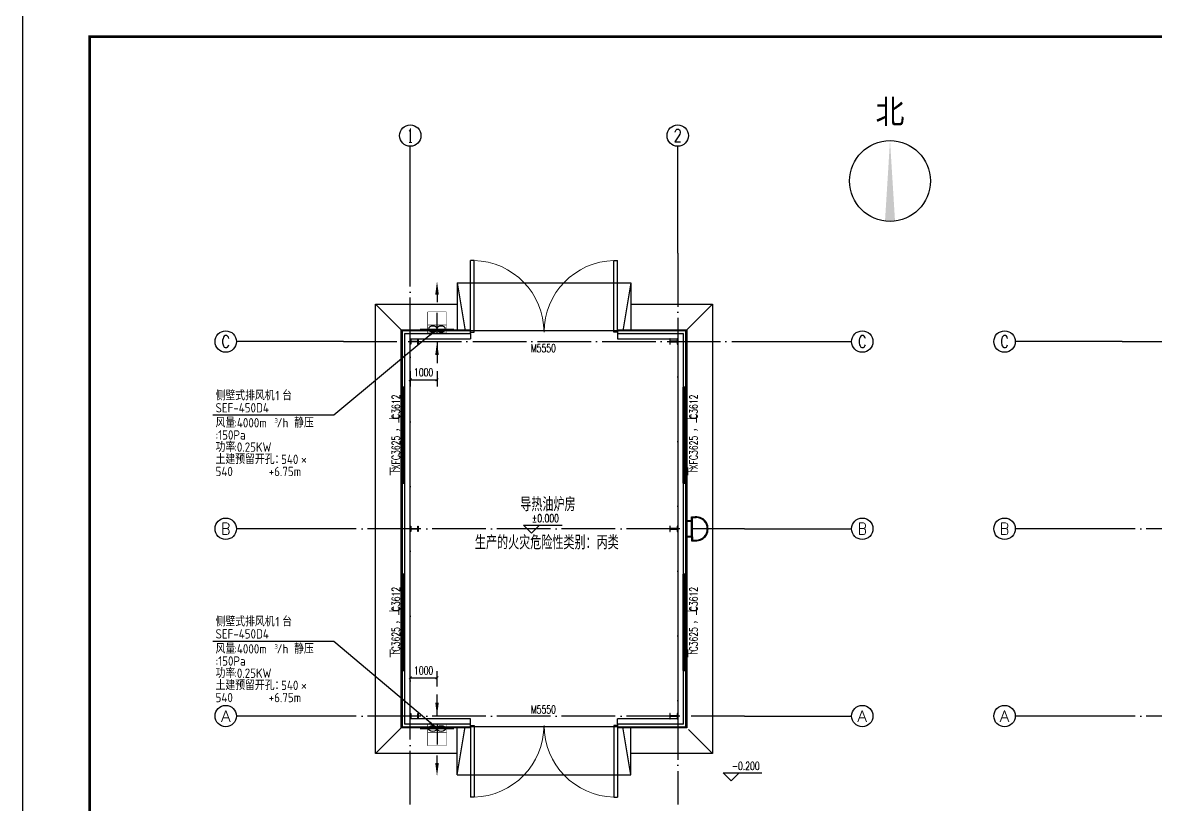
# Model space of a CAD drawing. Extents: x 5025702 to 7068445, y -422737 to 2032183.
# Drawn here: x 5025707 to 5068056, y -393032 to -363812 of the extents above; entities that cross this region are included whole.
import ezdxf
from ezdxf.enums import TextEntityAlignment as Align

# ---------------------------------------------------------------- set-up
doc = ezdxf.new("R2010")
doc.units = 0
doc.header["$LTSCALE"] = 1000
doc.header["$MEASUREMENT"] = 0
doc.linetypes.add('CENTER2', pattern=[1.125, 0.75, -0.125, 0.125, -0.125])
doc.linetypes.add('DOTE', pattern=[2.42, 2, -0.2, 0.02, -0.2])
doc.layers.get('0').update_dxf_attribs({"linetype": 'CONTINUOUS'})
doc.layers.get('Defpoints').update_dxf_attribs({"linetype": 'CONTINUOUS'})
doc.layers.add('_0', color=7, linetype='CONTINUOUS', lineweight=25)
for name, color, linetype in [('AXIS', 3, 'CONTINUOUS'), ('AXIS_TEXT', 7, 'CONTINUOUS'), ('DIM_ELEV', 3, 'CONTINUOUS'), ('DIM_LEAD', 3, 'CONTINUOUS'), ('DOTE', 252, 'CONTINUOUS'), ('DUCT-排烟中心线', 5, 'CENTER2'), ('DUCT-排烟管', 2, 'CONTINUOUS'), ('DUCT-送风标注', 3, 'CONTINUOUS'), ('Prof', 2, 'CONTINUOUS'), ('PUB_DIM', 3, 'CONTINUOUS'), ('PUB_TEXT', 7, 'CONTINUOUS'), ('PUB_TITLE', 4, 'CONTINUOUS'), ('PUB_WALL', 9, 'CONTINUOUS'), ('STAIR', 251, 'CONTINUOUS'), ('TH_DIM', 3, 'CONTINUOUS'), ('WALL-MOVE', 6, 'CONTINUOUS'), ('WINDOW', 4, 'CONTINUOUS'), ('WINDOW_TEXT', 7, 'CONTINUOUS')]:
    doc.layers.add(name, color=color, linetype=linetype)
doc.styles.add('_HZTXT', font='txt.shx', dxfattribs={"width": 0.8, "bigfont": 'HZTXT.shx'})
doc.styles.add('_TCH_AXIS', font='COMPLEX', dxfattribs={"bigfont": 'GBCBIG'})
doc.styles.add('_TCH_DIM', font='SIMPLEX', dxfattribs={"bigfont": 'GBCBIG'})
doc.styles.add('_TCH_DIM_T3', font='SIMPLEX', dxfattribs={"width": 0.705882, "bigfont": 'GBCBIG'})
doc.styles.add('_TCH_WINDOW', font='SIMPLEX', dxfattribs={"height": 3.5, "bigfont": 'GBCBIG'})
doc.styles.add('COMPLEX', font='COMPLEX')
doc.styles.add('HT', font='')
doc.styles.get("Standard").update_dxf_attribs({"font": 'SCEIE', "bigfont": 'SCEIC'})
doc.styles.get('HT').set_extended_font_data('SimSun')
doc.dimstyles.new('_TCH_ARCH&&100', dxfattribs={"dimtxt": 297.5, "dimasz": 100, "dimexe": 250, "dimexo": 300, "dimgap": 126.25, "dimtad": 1, "dimdec": 0, "dimzin": 0, "dimdsep": 46, "dimtxsty": '_TCH_DIM_T3', "dimblk": 'ARCHTICK', "dimcen": 0.09, "dimclrt": 7, "dimazin": 2, "dimtfac": 1, "dimtdec": 0, "dimtix": 1, "dimtmove": 2, "dimatfit": 3, "dimfxl": 0, "dimtolj": 1, "dimtzin": 0, "dimarcsym": 0})

# ---------------------------------------------------------------- blocks, each defined once
blk = doc.blocks.new('_NORTH')
blk.add_circle((0, 0), 1200)
blk.add_solid([(-1191, 149), (-1191, -149), (1200, 0)])
blk = doc.blocks.new('_AXISO')
blk.add_circle((0, 0), 0.5)
at = {"layer": 'AXIS_TEXT', "style": 'COMPLEX', "width": 1.041667}
blk.add_attdef('A', text='', height=0.56, dxfattribs=at).set_placement((-0.25, -0.28), (0.25, -0.28), align=Align.FIT)
blk = doc.blocks.new('$TCHSYS$WIN2D')
for p, q in [((-0.5, 0.5), (0.5, 0.5)), ((-0.5, 0.5), (-0.5, -0.5)), ((0.5, 0.5), (0.5, -0.5)), ((0.5, 0.167), (-0.5, 0.167)), ((0.5, -0.167), (-0.5, -0.167)), ((-0.5, -0.5), (0.5, -0.5))]:
    blk.add_line(p, q)
blk = doc.blocks.new('$DorLib2D$00000002')
for p, q in [((-0.5, 0), (-0.5, 0.4875)), ((-0.475, 0.4875), (-0.5, 0.4875)), ((-0.475, 0), (-0.475, 0.4875)), ((0.475, 0), (0.475, 0.4875)), ((0.475, 0.4875), (0.5, 0.4875)), ((0.5, 0), (0.5, 0.4875)), ((-0.5, 0), (-0.475, 0)), ((0.5, 0), (0.475, 0))]:
    blk.add_line(p, q)
at = {"lineweight": 13}
for centre, start, end in [((-0.4875, 0), 0, 88.53072), ((0.4875, 0), 91.46928, 180)]:
    blk.add_arc(centre, 0.4875, start, end, dxfattribs=at)
blk = doc.blocks.new('SEF-550')
at = {"color": 2}
blk.add_line((-150, 630, -5400), (-150, -630, -5400), dxfattribs=at)
at = {"color": 2, "const_width": 20, "elevation": -2700}
blk.add_lwpolyline([(-300, 350), (-300, -350)], dxfattribs=at)
for centre in [(-150, 158, -2700), (-150, -157, -2700)]:
    blk.add_ellipse(centre, major_axis=(0, -158), ratio=0.68873)
at = {"layer": 'DIM_LEAD'}
for p, q in [((-1436, 0), (-1159, 0)), ((324, 0), (1123, 0))]:
    blk.add_line(p, q, dxfattribs=at)
for points in [[(-1936, 0, 0, 133, 0), (-1436, 0, 0, 0, 0)], [(324, 0, 0, 133, 0), (824, 0, 0, 0, 0)]]:
    blk.add_lwpolyline(points, format="xyseb", dxfattribs=at)
at = {"layer": 'DUCT-排烟中心线'}
blk.add_line((0, 0), (-790, 0), dxfattribs=at)
at = {"layer": 'DUCT-排烟管', "const_width": 15}
for points in [[(0, 350), (-790, 350)], [(-790, 350), (-790, -350)], [(0, -350), (0, 350)], [(-790, -350), (0, -350)]]:
    blk.add_lwpolyline(points, dxfattribs=at)
blk = doc.blocks.new('_ArchTick')
at = {"color": 0, "linetype": 'ByBlock', "const_width": 0.4}
blk.add_lwpolyline([(-0.5, -0.5), (0.5, 0.5)], dxfattribs=at)
blk = doc.blocks.new('*D190')
at = {"layer": 'Defpoints', "color": 0}
for p in [(5041199, -388305), (5040199, -388928), (5041199, -388928)]:
    blk.add_point(p, dxfattribs=at)
at = {"layer": 'TH_DIM', "color": 0, "lineweight": -2}
for p, q in [((5040199, -388628), (5040199, -388055)), ((5040199, -388305), (5041199, -388305)), ((5041199, -388628), (5041199, -388055))]:
    blk.add_line(p, q, dxfattribs=at)
at = {"layer": 'TH_DIM', "color": 0, "lineweight": -2, "xscale": 100, "yscale": 100, "zscale": 100, "rotation": 180}
blk.add_blockref('_ArchTick', (5040199, -388305), dxfattribs=at)
at = {"layer": 'TH_DIM', "color": 0, "lineweight": -2, "xscale": 100, "yscale": 100, "zscale": 100}
blk.add_blockref('_ArchTick', (5041199, -388305), dxfattribs=at)
at = {"layer": 'TH_DIM', "color": 7, "insert": (5040699, -388030), "char_height": 297.5, "attachment_point": 5, "style": '_TCH_DIM_T3'}
blk.add_mtext('\\A1;1000', dxfattribs=at)
blk = doc.blocks.new('*D191')
at = {"layer": 'Defpoints', "color": 0}
for p in [(5040199, -376537), (5041199, -376537), (5041199, -377159)]:
    blk.add_point(p, dxfattribs=at)
at = {"layer": 'TH_DIM', "color": 0, "lineweight": -2}
for p, q in [((5040199, -376837), (5040199, -377409)), ((5041199, -376837), (5041199, -377409)), ((5040199, -377159), (5041199, -377159))]:
    blk.add_line(p, q, dxfattribs=at)
at = {"layer": 'TH_DIM', "color": 0, "lineweight": -2, "xscale": 100, "yscale": 100, "zscale": 100, "rotation": 180}
blk.add_blockref('_ArchTick', (5040199, -377159), dxfattribs=at)
at = {"layer": 'TH_DIM', "color": 0, "lineweight": -2, "xscale": 100, "yscale": 100, "zscale": 100}
blk.add_blockref('_ArchTick', (5041199, -377159), dxfattribs=at)
at = {"layer": 'TH_DIM', "color": 7, "insert": (5040699, -376884), "char_height": 297.5, "attachment_point": 5, "style": '_TCH_DIM_T3'}
blk.add_mtext('\\A1;1000', dxfattribs=at)

msp = doc.modelspace()

# ---------------------------------------------------------------- hatches: boundary and pattern name
at = {"layer": 'Prof', "linetype": 'ByBlock'}
for points in [[(5040483.4, -375722.1), (5040483.4, -375632.1), (5040499.4, -375632.1), (5040499.4, -375832.1), (5040483.4, -375832.1), (5040483.4, -375742.1), (5040215.4, -375742.1), (5040215.4, -375832.1), (5040199.4, -375832.1), (5040199.4, -375632.1), (5040215.4, -375632.1), (5040215.4, -375722.1)], [(5049915.4, -375722.1), (5049915.4, -375632.1), (5049899.4, -375632.1), (5049899.4, -375832.1), (5049915.4, -375832.1), (5049915.4, -375742.1), (5050183.4, -375742.1), (5050183.4, -375832.1), (5050199.4, -375832.1), (5050199.4, -375632.1), (5050183.4, -375632.1), (5050183.4, -375722.1)], [(5040483.4, -382722.1), (5040483.4, -382632.1), (5040499.4, -382632.1), (5040499.4, -382832.1), (5040483.4, -382832.1), (5040483.4, -382742.1), (5040215.4, -382742.1), (5040215.4, -382832.1), (5040199.4, -382832.1), (5040199.4, -382632.1), (5040215.4, -382632.1), (5040215.4, -382722.1)], [(5049915.4, -382722.1), (5049915.4, -382632.1), (5049899.4, -382632.1), (5049899.4, -382832.1), (5049915.4, -382832.1), (5049915.4, -382742.1), (5050183.4, -382742.1), (5050183.4, -382832.1), (5050199.4, -382832.1), (5050199.4, -382632.1), (5050183.4, -382632.1), (5050183.4, -382722.1)], [(5040483.4, -389722.1), (5040483.4, -389632.1), (5040499.4, -389632.1), (5040499.4, -389832.1), (5040483.4, -389832.1), (5040483.4, -389742.1), (5040215.4, -389742.1), (5040215.4, -389832.1), (5040199.4, -389832.1), (5040199.4, -389632.1), (5040215.4, -389632.1), (5040215.4, -389722.1)], [(5049915.4, -389722.1), (5049915.4, -389632.1), (5049899.4, -389632.1), (5049899.4, -389832.1), (5049915.4, -389832.1), (5049915.4, -389742.1), (5050183.4, -389742.1), (5050183.4, -389832.1), (5050199.4, -389832.1), (5050199.4, -389632.1), (5050183.4, -389632.1), (5050183.4, -389722.1)]]:
    msp.add_hatch(color=256, dxfattribs=at).paths.add_polyline_path(points)
at = {"layer": 'PUB_WALL'}
for points in [[(5039899.4, -375332.1), (5039899.4, -377432.1), (5039929.4, -377402.1), (5039929.4, -375362.1)], [(5042449.4, -375332.1), (5039899.4, -375332.1), (5039929.4, -375362.1), (5042419.4, -375362.1)], [(5039999.4, -377432.1), (5039999.4, -375432.1), (5039969.4, -375402.1), (5039969.4, -377402.1)], [(5039999.4, -375432.1), (5042449.4, -375432.1), (5042419.4, -375402.1), (5039969.4, -375402.1)], [(5042449.4, -375432.1), (5042449.4, -375332.1), (5042419.4, -375362.1), (5042419.4, -375402.1)], [(5050499.4, -375332.1), (5047949.4, -375332.1), (5047979.4, -375362.1), (5050469.4, -375362.1)], [(5047949.4, -375332.1), (5047949.4, -375432.1), (5047979.4, -375402.1), (5047979.4, -375362.1)], [(5047949.4, -375432.1), (5050399.4, -375432.1), (5050429.4, -375402.1), (5047979.4, -375402.1)], [(5050399.4, -375432.1), (5050399.4, -377432.1), (5050429.4, -377402.1), (5050429.4, -375402.1)], [(5050499.4, -377432.1), (5050499.4, -375332.1), (5050469.4, -375362.1), (5050469.4, -377402.1)], [(5039899.4, -377432.1), (5039999.4, -377432.1), (5039969.4, -377402.1), (5039929.4, -377402.1)], [(5050399.4, -377432.1), (5050499.4, -377432.1), (5050469.4, -377402.1), (5050429.4, -377402.1)], [(5039999.4, -381032.1), (5039899.4, -381032.1), (5039929.4, -381062.1), (5039969.4, -381062.1)], [(5039899.4, -381032.1), (5039899.4, -384432.1), (5039929.4, -384402.1), (5039929.4, -381062.1)], [(5039999.4, -384432.1), (5039999.4, -381032.1), (5039969.4, -381062.1), (5039969.4, -384402.1)], [(5050499.4, -381032.1), (5050399.4, -381032.1), (5050429.4, -381062.1), (5050469.4, -381062.1)], [(5050399.4, -381032.1), (5050399.4, -384432.1), (5050429.4, -384402.1), (5050429.4, -381062.1)], [(5050499.4, -384432.1), (5050499.4, -381032.1), (5050469.4, -381062.1), (5050469.4, -384402.1)], [(5039899.4, -384432.1), (5039999.4, -384432.1), (5039969.4, -384402.1), (5039929.4, -384402.1)], [(5050399.4, -384432.1), (5050499.4, -384432.1), (5050469.4, -384402.1), (5050429.4, -384402.1)], [(5039999.4, -388032.1), (5039899.4, -388032.1), (5039929.4, -388062.1), (5039969.4, -388062.1)], [(5039899.4, -388032.1), (5039899.4, -390132.1), (5039929.4, -390102.1), (5039929.4, -388062.1)], [(5039999.4, -390032.1), (5039999.4, -388032.1), (5039969.4, -388062.1), (5039969.4, -390062.1)], [(5050499.4, -388032.1), (5050399.4, -388032.1), (5050429.4, -388062.1), (5050469.4, -388062.1)], [(5050399.4, -388032.1), (5050399.4, -390032.1), (5050429.4, -390062.1), (5050429.4, -388062.1)], [(5050499.4, -390132.1), (5050499.4, -388032.1), (5050469.4, -388062.1), (5050469.4, -390102.1)], [(5039899.4, -390132.1), (5042449.4, -390132.1), (5042419.4, -390102.1), (5039929.4, -390102.1)], [(5042449.4, -390032.1), (5039999.4, -390032.1), (5039969.4, -390062.1), (5042419.4, -390062.1)], [(5042449.4, -390132.1), (5042449.4, -390032.1), (5042419.4, -390062.1), (5042419.4, -390102.1)], [(5050399.4, -390032.1), (5047949.4, -390032.1), (5047979.4, -390062.1), (5050429.4, -390062.1)], [(5047949.4, -390032.1), (5047949.4, -390132.1), (5047979.4, -390102.1), (5047979.4, -390062.1)], [(5047949.4, -390132.1), (5050499.4, -390132.1), (5050469.4, -390102.1), (5047979.4, -390102.1)]]:
    msp.add_hatch(color=256, dxfattribs=at).paths.add_polyline_path(points)

# ---------------------------------------------------------------- linework, layer by layer
for p, q in [((5050719.4, -382283.1), (5050899.4, -382283.1)), ((5050719.4, -382432.1), (5050719.4, -382283.1)), ((5050749.4, -382312.1), (5050884.6, -382312.1)), ((5050749.4, -382432.1), (5050749.4, -382312.1)), ((5050719.4, -383032.1), (5050719.4, -383181)), ((5050719.4, -383181), (5050899.4, -383181)), ((5050749.4, -383032.1), (5050749.4, -383152.1)), ((5050749.4, -383152.1), (5050884.6, -383152.1))]:
    msp.add_line(p, q)
for points in [[(5050499.4, -383032.1), (5050749.4, -383032.1), (5050749.4, -382432.1), (5050499.4, -382432.1)], [(5050499.4, -383002.1), (5050719.4, -383002.1), (5050719.4, -382462.1), (5050499.4, -382462.1)]]:
    msp.add_lwpolyline(points)
for radius, start, end in [(450, 266.17745, 93.82255), (420, 270, 90)]:
    msp.add_arc((5050884.6, -382732.1), radius, start, end)
at = {"layer": '_0', "color": 0}
for p, q in [((5042449.4, -375332.1), (5042449.4, -375292.1)), ((5042449.4, -375432.1), (5042449.4, -375632.1)), ((5047949.4, -375332.1), (5047949.4, -375232.1)), ((5047949.4, -375432.1), (5047949.4, -375632.1)), ((5042449.4, -390032.1), (5042449.4, -389832.1)), ((5047949.4, -390032.1), (5047949.4, -389832.1)), ((5042449.4, -390132.1), (5042449.4, -390172.1)), ((5047949.4, -390132.1), (5047949.4, -390232.1))]:
    msp.add_line(p, q, dxfattribs=at)
for points in [[(5042449.4, -390172.1), (5039859.4, -390172.1), (5039859.4, -375292.1), (5042449.4, -375292.1)], [(5047949.4, -375292.1), (5050539.4, -375292.1), (5050539.4, -390172.1), (5047949.4, -390172.1)], [(5042449.4, -389832.1), (5040199.4, -389832.1), (5040199.4, -375632.1), (5042449.4, -375632.1)], [(5047949.4, -375632.1), (5050199.4, -375632.1), (5050199.4, -389832.1), (5047949.4, -389832.1)]]:
    msp.add_lwpolyline(points, dxfattribs=at)
at = {"layer": 'AXIS', "color": 0}
for p, q in [((5040199.4, -372432.1), (5040199.4, -368432.1)), ((5050199.4, -372432.1), (5050199.4, -368432.1)), ((5037699.4, -375732.1), (5033699.4, -375732.1)), ((5052699.4, -375732.1), (5056699.4, -375732.1)), ((5066817.3, -375732.1), (5062817.3, -375732.1)), ((5037699.4, -382732.1), (5033699.4, -382732.1)), ((5052699.4, -382732.1), (5056699.4, -382732.1)), ((5066817.3, -382732.1), (5062817.3, -382732.1)), ((5037699.4, -389732.1), (5033699.4, -389732.1)), ((5052699.4, -389732.1), (5056699.4, -389732.1)), ((5066817.3, -389732.1), (5062817.3, -389732.1))]:
    msp.add_line(p, q, dxfattribs=at)
at = {"layer": 'DIM_ELEV'}
for p, q in [((5044729.7, -382893.3), (5044429.7, -382593.3)), ((5044429.7, -382593.3), (5045879.7, -382593.3)), ((5044729.7, -382893.3), (5045029.7, -382593.3)), ((5052198, -392148.5), (5051898, -391848.5)), ((5051898, -391848.5), (5053348, -391848.5)), ((5052198, -392148.5), (5052498, -391848.5))]:
    msp.add_line(p, q, dxfattribs=at)
at = {"layer": 'DOTE', "linetype": 'DOTE'}
for p, q in [((5040199.4, -393032.1), (5040199.4, -372432.1)), ((5050199.4, -372432.1), (5050199.4, -393032.1)), ((5037699.4, -375732.1), (5052699.4, -375732.1)), ((5066817.3, -375732.1), (5081817.3, -375732.1)), ((5052699.4, -382732.1), (5037699.4, -382732.1)), ((5081817.3, -382732.1), (5066817.3, -382732.1)), ((5052699.4, -389732.1), (5037699.4, -389732.1)), ((5081817.3, -389732.1), (5066817.3, -389732.1))]:
    msp.add_line(p, q, dxfattribs=at)
at = {"layer": 'DUCT-送风标注'}
for p, q in [((5041199.4, -375263.8), (5037341.4, -378489.2)), ((5041199.4, -375263.8), (5037341.4, -378489.2)), ((5037341.4, -378489.2), (5032815, -378489.2)), ((5037341.4, -386939.4), (5032815, -386939.4)), ((5041199.4, -390200.3), (5037341.4, -386939.4)), ((5041199.4, -390200.3), (5037341.4, -386939.4))]:
    msp.add_line(p, q, dxfattribs=at)
for points in [[(5041199.4, -375263.8, 0, 93.3, 0), (5040930.9, -375488.3, 0, 0, 0)], [(5041199.4, -375263.8, 0, 93.3, 0), (5040930.9, -375488.3, 0, 0, 0)], [(5041199.4, -390200.3, 0, 93.3, 0), (5040932.1, -389974.4, 0, 0, 0)], [(5041199.4, -390200.3, 0, 93.3, 0), (5040932.1, -389974.4, 0, 0, 0)]]:
    msp.add_lwpolyline(points, format="xyseb", dxfattribs=at)
at = {"layer": 'Prof', "linetype": 'ByBlock'}
for points in [[(5040199.4, -375832.1), (5040199.4, -375632.1), (5040215.4, -375632.1), (5040215.4, -375722.1), (5040483.4, -375722.1), (5040483.4, -375632.1), (5040499.4, -375632.1), (5040499.4, -375832.1), (5040483.4, -375832.1), (5040483.4, -375742.1), (5040215.4, -375742.1), (5040215.4, -375832.1)], [(5050199.4, -375832.1), (5050199.4, -375632.1), (5050183.4, -375632.1), (5050183.4, -375722.1), (5049915.4, -375722.1), (5049915.4, -375632.1), (5049899.4, -375632.1), (5049899.4, -375832.1), (5049915.4, -375832.1), (5049915.4, -375742.1), (5050183.4, -375742.1), (5050183.4, -375832.1)], [(5040199.4, -382832.1), (5040199.4, -382632.1), (5040215.4, -382632.1), (5040215.4, -382722.1), (5040483.4, -382722.1), (5040483.4, -382632.1), (5040499.4, -382632.1), (5040499.4, -382832.1), (5040483.4, -382832.1), (5040483.4, -382742.1), (5040215.4, -382742.1), (5040215.4, -382832.1)], [(5050199.4, -382832.1), (5050199.4, -382632.1), (5050183.4, -382632.1), (5050183.4, -382722.1), (5049915.4, -382722.1), (5049915.4, -382632.1), (5049899.4, -382632.1), (5049899.4, -382832.1), (5049915.4, -382832.1), (5049915.4, -382742.1), (5050183.4, -382742.1), (5050183.4, -382832.1)], [(5040199.4, -389832.1), (5040199.4, -389632.1), (5040215.4, -389632.1), (5040215.4, -389722.1), (5040483.4, -389722.1), (5040483.4, -389632.1), (5040499.4, -389632.1), (5040499.4, -389832.1), (5040483.4, -389832.1), (5040483.4, -389742.1), (5040215.4, -389742.1), (5040215.4, -389832.1)], [(5050199.4, -389832.1), (5050199.4, -389632.1), (5050183.4, -389632.1), (5050183.4, -389722.1), (5049915.4, -389722.1), (5049915.4, -389632.1), (5049899.4, -389632.1), (5049899.4, -389832.1), (5049915.4, -389832.1), (5049915.4, -389742.1), (5050183.4, -389742.1), (5050183.4, -389832.1)]]:
    msp.add_lwpolyline(points, close=True, dxfattribs=at)
at = {"layer": 'PUB_TITLE', "color": 4}
msp.add_lwpolyline([(5025707.2, -422737.3), (5109807.2, -422737.3), (5109807.2, -363337.3), (5025707.2, -363337.3)], close=True, dxfattribs=at)
at = {"layer": 'PUB_TITLE', "color": 4, "const_width": 100}
msp.add_lwpolyline([(5028207.2, -421737.3), (5108807.2, -421737.3), (5108807.2, -364337.3), (5028207.2, -364337.3)], close=True, dxfattribs=at)
at = {"layer": 'STAIR'}
for p, q in [((5041949.4, -373532.1), (5048449.4, -373532.1)), ((5041949.4, -373532.1), (5042249.4, -375332.1)), ((5041949.4, -373532.1), (5041949.4, -375332.1)), ((5048449.4, -373532.1), (5048149.4, -375332.1)), ((5048449.4, -373532.1), (5048449.4, -375332.1)), ((5039859.4, -375292.1), (5038899.4, -374332.1)), ((5050539.4, -375292.1), (5051499.4, -374332.1)), ((5039859.4, -390172.1), (5038899.4, -391132.1)), ((5041949.4, -391932.1), (5042249.4, -390132.1)), ((5041949.4, -391932.1), (5041949.4, -390132.1)), ((5048449.4, -391932.1), (5048149.4, -390132.1)), ((5048449.4, -391932.1), (5048449.4, -390132.1)), ((5050599.4, -390232.1), (5051499.4, -391132.1)), ((5041949.4, -391932.1), (5048449.4, -391932.1))]:
    msp.add_line(p, q, dxfattribs=at)
for points in [[(5041949.4, -391132.1), (5038899.4, -391132.1), (5038899.4, -374332.1), (5041949.4, -374332.1)], [(5048449.4, -374332.1), (5051499.4, -374332.1), (5051499.4, -391132.1), (5048449.4, -391132.1)]]:
    msp.add_lwpolyline(points, dxfattribs=at)
at = {"layer": 'WALL-MOVE'}
for p, q in [((5039899.4, -375332.1), (5039899.4, -377432.1)), ((5042449.4, -375332.1), (5039899.4, -375332.1)), ((5039999.4, -377432.1), (5039999.4, -375432.1)), ((5039999.4, -375432.1), (5042449.4, -375432.1)), ((5042449.4, -375432.1), (5042449.4, -375332.1)), ((5050499.4, -375332.1), (5047949.4, -375332.1)), ((5047949.4, -375332.1), (5047949.4, -375432.1)), ((5047949.4, -375432.1), (5050399.4, -375432.1)), ((5050399.4, -375432.1), (5050399.4, -377432.1)), ((5050499.4, -377432.1), (5050499.4, -375332.1)), ((5039899.4, -377432.1), (5039999.4, -377432.1)), ((5050399.4, -377432.1), (5050499.4, -377432.1)), ((5039999.4, -381032.1), (5039899.4, -381032.1)), ((5039899.4, -381032.1), (5039899.4, -384432.1)), ((5039999.4, -384432.1), (5039999.4, -381032.1)), ((5050499.4, -381032.1), (5050399.4, -381032.1)), ((5050399.4, -381032.1), (5050399.4, -384432.1)), ((5050499.4, -384432.1), (5050499.4, -381032.1)), ((5039899.4, -384432.1), (5039999.4, -384432.1)), ((5050399.4, -384432.1), (5050499.4, -384432.1)), ((5039999.4, -388032.1), (5039899.4, -388032.1)), ((5039899.4, -388032.1), (5039899.4, -390132.1)), ((5039999.4, -390032.1), (5039999.4, -388032.1)), ((5050499.4, -388032.1), (5050399.4, -388032.1)), ((5050399.4, -388032.1), (5050399.4, -390032.1)), ((5050499.4, -390132.1), (5050499.4, -388032.1)), ((5039899.4, -390132.1), (5042449.4, -390132.1)), ((5042449.4, -390032.1), (5039999.4, -390032.1)), ((5042449.4, -390132.1), (5042449.4, -390032.1)), ((5050399.4, -390032.1), (5047949.4, -390032.1)), ((5047949.4, -390032.1), (5047949.4, -390132.1)), ((5047949.4, -390132.1), (5050499.4, -390132.1))]:
    msp.add_line(p, q, dxfattribs=at)
at = {"layer": 'WINDOW'}
for p, q in [((5047949.4, -375332.1), (5042449.4, -375332.1)), ((5047949.4, -390132.1), (5042449.4, -390132.1))]:
    msp.add_line(p, q, dxfattribs=at)

# ---------------------------------------------------------------- block references
at = {"xscale": -1, "rotation": 90}
msp.add_blockref('SEF-550', (5041199.4, -375413.8, -5400), dxfattribs=at)
at = {"rotation": 90.00000000000001}
msp.add_blockref('SEF-550', (5041199.4, -390050.3, -5400), dxfattribs=at)
at = {"layer": 'AXIS', "color": 0}
ref = msp.add_blockref('_AXISO', (5040199.4, -368032.1), dxfattribs=dict(at, xscale=800, yscale=800, zscale=800))
ref.add_attrib('A', '1', dxfattribs={"layer": 'AXIS_TEXT', "color": 0, "height": 514.7, "style": '_TCH_AXIS'}).set_placement((5040089.1, -368289.4), (5040309.7, -368289.4), align=Align.FIT)
ref = msp.add_blockref('_AXISO', (5050199.4, -368032.1), dxfattribs=dict(at, xscale=800, yscale=800, zscale=800))
ref.add_attrib('A', '2', dxfattribs={"layer": 'AXIS_TEXT', "color": 0, "height": 465.9, "style": '_TCH_AXIS'}).set_placement((5050044.1, -368265), (5050354.7, -368265), align=Align.FIT)
ref = msp.add_blockref('_AXISO', (5033299.4, -375732.1), dxfattribs=dict(at, xscale=800, yscale=800, zscale=800))
ref.add_attrib('A', 'C', dxfattribs={"layer": 'AXIS_TEXT', "color": 0, "height": 455.7, "style": '_TCH_AXIS'}).set_placement((5033136.6, -375959.9), (5033462.1, -375959.9), align=Align.FIT)
ref = msp.add_blockref('_AXISO', (5057099.4, -375732.1), dxfattribs=dict(at, xscale=800, yscale=800, zscale=800))
ref.add_attrib('A', 'C', dxfattribs={"layer": 'AXIS_TEXT', "color": 0, "height": 455.7, "style": '_TCH_AXIS'}).set_placement((5056936.6, -375959.9), (5057262.1, -375959.9), align=Align.FIT)
ref = msp.add_blockref('_AXISO', (5062417.3, -375732.1), dxfattribs=dict(at, xscale=800, yscale=800, zscale=800))
ref.add_attrib('A', 'C', dxfattribs={"layer": 'AXIS_TEXT', "color": 0, "height": 455.7, "style": '_TCH_AXIS'}).set_placement((5062254.6, -375959.9), (5062580.1, -375959.9), align=Align.FIT)
ref = msp.add_blockref('_AXISO', (5033299.4, -382732.1), dxfattribs=dict(at, xscale=800, yscale=800, zscale=800))
ref.add_attrib('A', 'B', dxfattribs={"layer": 'AXIS_TEXT', "color": 0, "height": 435.3, "style": '_TCH_AXIS'}).set_placement((5033123.2, -382949.7), (5033475.6, -382949.7), align=Align.FIT)
ref = msp.add_blockref('_AXISO', (5057099.4, -382732.1), dxfattribs=dict(at, xscale=800, yscale=800, zscale=800))
ref.add_attrib('A', 'B', dxfattribs={"layer": 'AXIS_TEXT', "color": 0, "height": 435.3, "style": '_TCH_AXIS'}).set_placement((5056923.2, -382949.7), (5057275.6, -382949.7), align=Align.FIT)
ref = msp.add_blockref('_AXISO', (5062417.3, -382732.1), dxfattribs=dict(at, xscale=800, yscale=800, zscale=800))
ref.add_attrib('A', 'B', dxfattribs={"layer": 'AXIS_TEXT', "color": 0, "height": 435.3, "style": '_TCH_AXIS'}).set_placement((5062241.2, -382949.7), (5062593.5, -382949.7), align=Align.FIT)
ref = msp.add_blockref('_AXISO', (5033299.4, -389732.1), dxfattribs=dict(at, xscale=800, yscale=800, zscale=800))
ref.add_attrib('A', 'A', dxfattribs={"layer": 'AXIS_TEXT', "color": 0, "height": 425.2, "style": '_TCH_AXIS'}).set_placement((5033117.2, -389944.6), (5033481.6, -389944.6), align=Align.FIT)
ref = msp.add_blockref('_AXISO', (5057099.4, -389732.1), dxfattribs=dict(at, xscale=800, yscale=800, zscale=800))
ref.add_attrib('A', 'A', dxfattribs={"layer": 'AXIS_TEXT', "color": 0, "height": 425.2, "style": '_TCH_AXIS'}).set_placement((5056917.2, -389944.6), (5057281.6, -389944.6), align=Align.FIT)
ref = msp.add_blockref('_AXISO', (5062417.3, -389732.1), dxfattribs=dict(at, xscale=800, yscale=800, zscale=800))
ref.add_attrib('A', 'A', dxfattribs={"layer": 'AXIS_TEXT', "color": 0, "height": 425.2, "style": '_TCH_AXIS'}).set_placement((5062235.1, -389944.6), (5062599.6, -389944.6), align=Align.FIT)
at = {"layer": 'PUB_DIM', "xscale": 1.260000000009313, "yscale": 1.260000000009313, "zscale": 1.260000000009313, "rotation": 90}
msp.add_blockref('_NORTH', (5058135.6, -369730.8, -12083.9), dxfattribs=at)
at = {"layer": 'WINDOW'}
ref = msp.add_blockref('$DorLib2D$00000002', (5045199.4, -375382.1), dxfattribs=dict(at, xscale=-5500, yscale=-5500, zscale=-5500, rotation=180))
ref.add_attrib('A', 'M5550', (5044709.4, -376129.7), dxfattribs={"layer": 'WINDOW_TEXT', "height": 297.5, "style": '_TCH_WINDOW', "width": 0.705882})
at = {"layer": 'WINDOW', "xscale": 3600, "zscale": 3600, "rotation": 90}
for p, yscale in [((5039949.4, -379232.1), -100), ((5050449.4, -379232.1), 100), ((5039949.4, -386232.1), -100), ((5050449.4, -386232.1), 100)]:
    msp.add_blockref('$TCHSYS$WIN2D', p, dxfattribs=dict(at, yscale=yscale))
at = {"layer": 'WINDOW'}
ref = msp.add_blockref('$DorLib2D$00000002', (5045199.4, -390082.1), dxfattribs=dict(at, xscale=-5500, yscale=5500, zscale=-5500, rotation=180))
ref.add_attrib('A', 'M5550', (5044709.4, -389631.9), dxfattribs={"layer": 'WINDOW_TEXT', "height": 297.5, "style": '_TCH_WINDOW', "width": 0.705882})

# ---------------------------------------------------------------- texts
at = {"layer": 'DUCT-送风标注', "color": 7}
for s, height, p in [('侧壁式排风机', 350, (5032920, -377929.2)), ('1', 350, (5035157.5, -377929.2)), ('台', 350, (5035407.5, -377929.2)), ('SEF-450D4', 350, (5032920, -378384.2)), ('风量', 350, (5032920, -378944.2)), (':4000m', 350, (5033620, -378944.2)), ('3', 175, (5035120, -378769.2)), ('/h', 350, (5035207.5, -378944.2)), ('静压', 350, (5035857.5, -378944.2)), (':150Pa', 350, (5032920, -379399.2)), ('功率', 350, (5032920, -379854.2)), (':0.25KW', 350, (5033620, -379854.2)), ('土建预留开孔：', 350, (5032920, -380309.2)), ('540', 350, (5035370, -380309.2)), ('×', 350, (5036120, -380309.2)), ('540', 350, (5032920, -380764.2)), ('+6.75m', 350, (5034907.5, -380764.2)), ('侧壁式排风机', 350, (5032920, -386379.4)), ('1', 350, (5035157.5, -386379.4)), ('台', 350, (5035407.5, -386379.4)), ('SEF-450D4', 350, (5032920, -386834.4)), ('风量', 350, (5032920, -387394.4)), (':4000m', 350, (5033620, -387394.4)), ('3', 175, (5035120, -387219.4)), ('/h', 350, (5035207.5, -387394.4)), ('静压', 350, (5035857.5, -387394.4)), (':150Pa', 350, (5032920, -387849.4)), ('功率', 350, (5032920, -388304.4)), (':0.25KW', 350, (5033620, -388304.4)), ('土建预留开孔：', 350, (5032920, -388759.4)), ('540', 350, (5035370, -388759.4)), ('×', 350, (5036120, -388759.4)), ('540', 350, (5032920, -389214.4)), ('+6.75m', 350, (5034907.5, -389214.4))]:
    msp.add_text(s, height=height, dxfattribs=at).set_placement(p)
at = {"layer": 'PUB_DIM'}
for s, height, style, width, p in [('北', 900.8, 'HT', 0.88, (5057594, -367582.6, -12083.9)), ('导热油炉房', 517.24, '_HZTXT', 0.8, (5044311.2, -382076.4)), ('生产的火灾危险性类别：丙类', 517.241, '_HZTXT', 0.8, (5042614.6, -383501.4))]:
    msp.add_text(s, height=height, dxfattribs=dict(at, style=style, width=width)).set_placement(p)
at = {"layer": 'PUB_TEXT', "style": '_TCH_DIM', "width": 0.705882}
for s, p in [('%%P0.000', (5044749.7, -382488.3)), ('-0.200', (5052218, -391743.5))]:
    msp.add_text(s, height=297.5, dxfattribs=at).set_placement(p)
at = {"layer": 'WINDOW_TEXT', "style": '_TCH_WINDOW', "width": 0.705882}
for s, p in [('C3612', (5039809.4, -378623.4)), ('C3612', (5050939.4, -378623.4)), ('XFC3625', (5039809.4, -380504.9)), ('XFC3625', (5050939.4, -380504.9)), ('C3612', (5039809.4, -385813.4)), ('C3612', (5050939.4, -385813.4)), ('C3625', (5039809.4, -387314.9)), ('C3625', (5050939.4, -387314.9))]:
    msp.add_text(s, height=297.5, rotation=90, dxfattribs=at).set_placement(p)
at = {"layer": 'WINDOW_TEXT', "style": '_TCH_WINDOW'}
for s, height, p in [('，上', 337.59, (5039809.4, -379114.9)), ('，上', 337.59, (5050939.4, -379114.9)), ('下', 337.6, (5039809.4, -380750.7)), ('下', 337.6, (5050939.4, -380750.7)), ('，上', 337.59, (5039809.4, -386304.9)), ('，上', 337.59, (5050939.4, -386304.9)), ('下', 337.6, (5039809.4, -387560.7)), ('下', 337.6, (5050939.4, -387560.7))]:
    msp.add_text(s, height=height, rotation=90, dxfattribs=at).set_placement(p)

# ---------------------------------------------------------------- dimensions: what is measured, and where the dimension line sits
at = {"layer": 'TH_DIM', "color": 0}
for p1, p2, distance, picture, middle in [((5040199.4, -376536.5), (5041199.4, -376536.5), -622.1, '*D191', (5040699.4, -376883.6)), ((5040199.4, -388927.6), (5041199.4, -388927.6), 622.1, '*D190', (5040699.4, -388030.5))]:
    dim = msp.add_aligned_dim(p1=p1, p2=p2, distance=distance, dimstyle='_TCH_ARCH&&100', dxfattribs=at)
    dim.commit()
    dim.dimension.update_dxf_attribs({"geometry": picture, "text_midpoint": middle})

doc.saveas('drawing.dxf')
